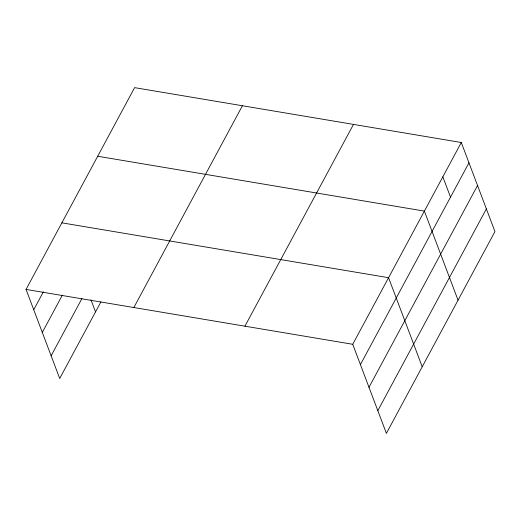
<?xml version="1.0" encoding="UTF-8"?>
<svg xmlns="http://www.w3.org/2000/svg" width="521" height="521" viewBox="0 0 521 521"><rect width="100%" height="100%" fill="white"/><g stroke="black" fill="none" stroke-linecap="round" stroke-linejoin="round"><path stroke-width="0.78" d="M100.924 301.88L59.707 378.493L26.05 289.429L134.607 87.639L461.293 142.507L494.95 231.571L386.393 433.361L352.737 344.29L461.293 142.507M33.728 309.748L43.354 291.845M42.299 332.431L62.331 295.199M51.13 355.81L81.947 298.526M133.858 307.533L242.415 105.743M244.929 326.185L353.485 124.402M360.415 364.609L468.972 162.819M368.985 387.298L477.542 185.509M377.823 410.672L486.38 208.882M97.701 156.248L424.387 211.109L458.044 300.181M61.875 222.838L388.562 277.7L422.218 366.771M26.05 289.429L352.737 344.29M442.837 176.808L450.515 197.12M90.954 299.803L95.532 311.903"/></g></svg>
